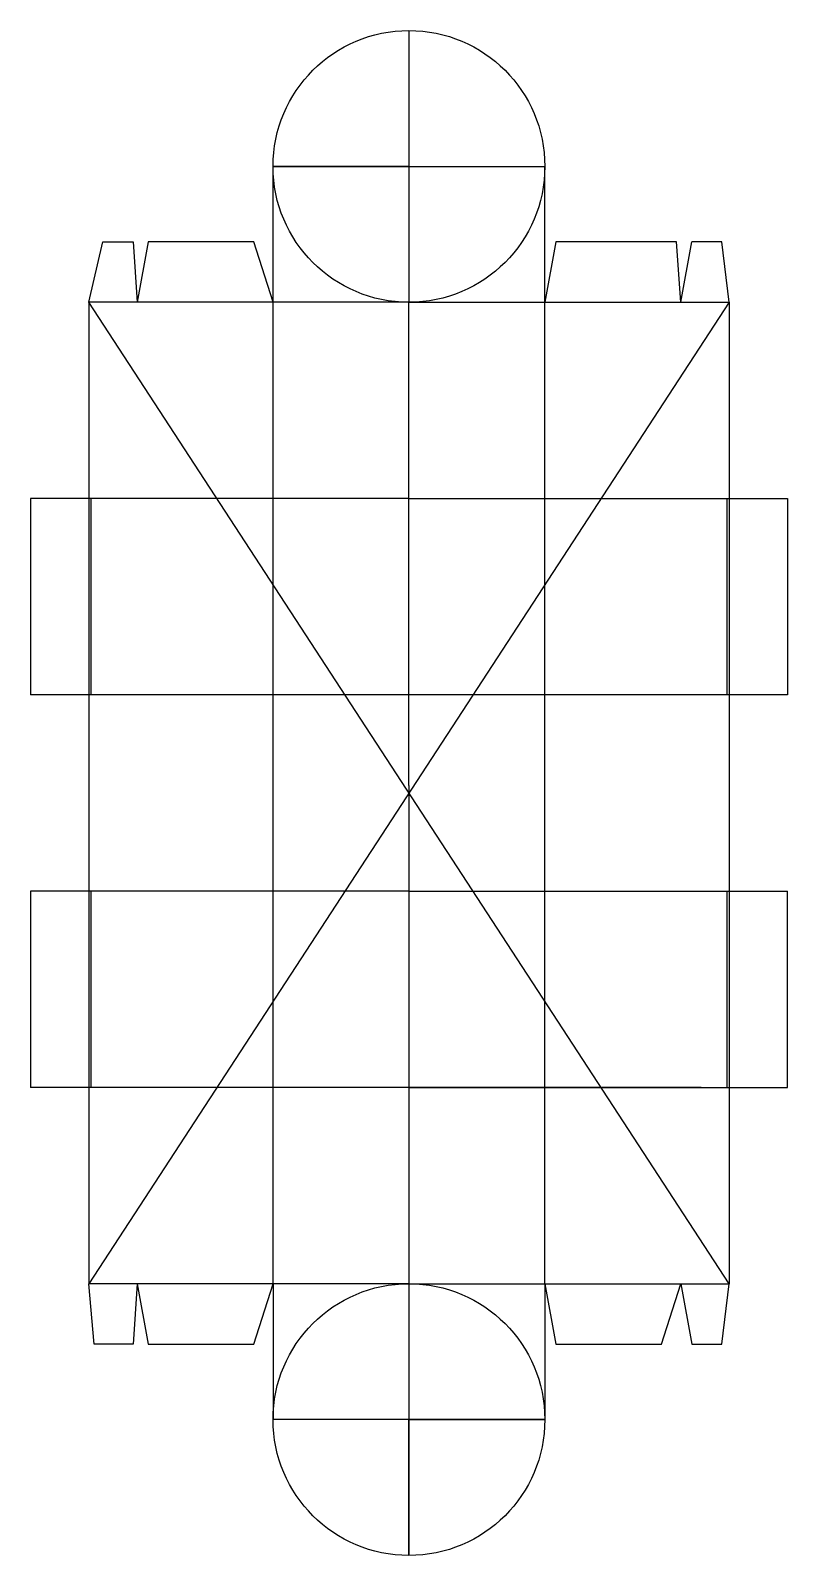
# Model space of a CAD drawing. Header units: millimetres. Extents: x 33 to 83, y -23 to 78.
import ezdxf

# ---------------------------------------------------------------- set-up
doc = ezdxf.new("R2010")
doc.units = ezdxf.units.MM
doc.layers.get('0').update_dxf_attribs({"lineweight": 25, "true_color": 0xffffff})

msp = doc.modelspace()

# ---------------------------------------------------------------- linework, layer by layer
for p, q in [((58.27, 78), (58.27, 60)), ((58.27, 69), (49.27, 69)), ((49.27, 69), (67.27, 69)), ((49.27, 60), (49.27, 69)), ((67.27, 60), (67.27, 69)), ((37.07, 60), (38, 64)), ((38, 64), (40, 64)), ((40, 64), (40.27, 60)), ((41, 64), (40.27, 60)), ((48, 64), (41, 64)), ((49.27, 60), (48, 64)), ((68, 64), (67.27, 60)), ((76, 64), (68, 64)), ((76.27, 60), (76, 64)), ((76.27, 60), (77, 64)), ((79, 64), (77, 64)), ((79.48, 60), (79, 64)), ((37.07, 60), (37.07, -5)), ((79.48, -5), (37.07, 60)), ((79.48, 60), (37.07, -5)), ((58.27, 60), (37.07, 60)), ((49.27, 60), (40.27, 60)), ((49.27, -5), (49.27, 60)), ((58.27, 28), (58.27, 60)), ((58.27, 60), (79.48, 60)), ((67.27, -5), (67.27, 60)), ((67.27, 60), (76.27, 60)), ((79.48, 60), (79.48, -5)), ((58.27, 47), (33.21, 47)), ((33.21, 47), (33.21, 34)), ((37.21, 47), (37.21, 34)), ((58.27, 47), (83.34, 47)), ((79.34, 34), (79.34, 47)), ((83.34, 47), (83.34, 34)), ((58.27, 34), (33.21, 34)), ((83.34, 34), (58.27, 34)), ((58.27, 28), (58.27, -5)), ((58.27, 21), (33.21, 21)), ((33.21, 21), (33.21, 8)), ((37.21, 21), (37.21, 8)), ((58.27, 21), (83.34, 21)), ((79.34, 8), (79.34, 21)), ((83.34, 8), (83.34, 21)), ((58.27, 8), (33.21, 8)), ((77.62, 8), (55, 8)), ((58.27, 8), (83.34, 8)), ((58.27, -5), (37.07, -5)), ((37.43, -9), (37.07, -5)), ((40.27, -5), (40, -9)), ((49.27, -5), (40.27, -5)), ((40.27, -5), (41, -9)), ((48, -9), (49.27, -5)), ((58.27, -5), (49.27, -5)), ((49.27, -5), (49.27, -14)), ((58.27, -5), (67.27, -5)), ((58.27, -5), (58.27, -23)), ((58.27, -5), (79.48, -5)), ((67.27, -5), (67.27, -14)), ((67.27, -5), (76.27, -5)), ((67.27, -5), (68, -9)), ((75, -9), (76.27, -5)), ((76.27, -5), (77, -9)), ((79, -9), (79.48, -5)), ((40, -9), (37.43, -9)), ((41, -9), (48, -9)), ((68, -9), (75, -9)), ((77, -9), (79, -9)), ((67.27, -14), (49.27, -14)), ((58.27, -23), (58.27, -14)), ((58.27, -14), (67.27, -14))]:
    msp.add_line(p, q)
for centre in [(58.27, 69), (58.27, -14)]:
    msp.add_circle(centre, 9)

doc.saveas('drawing.dxf')
